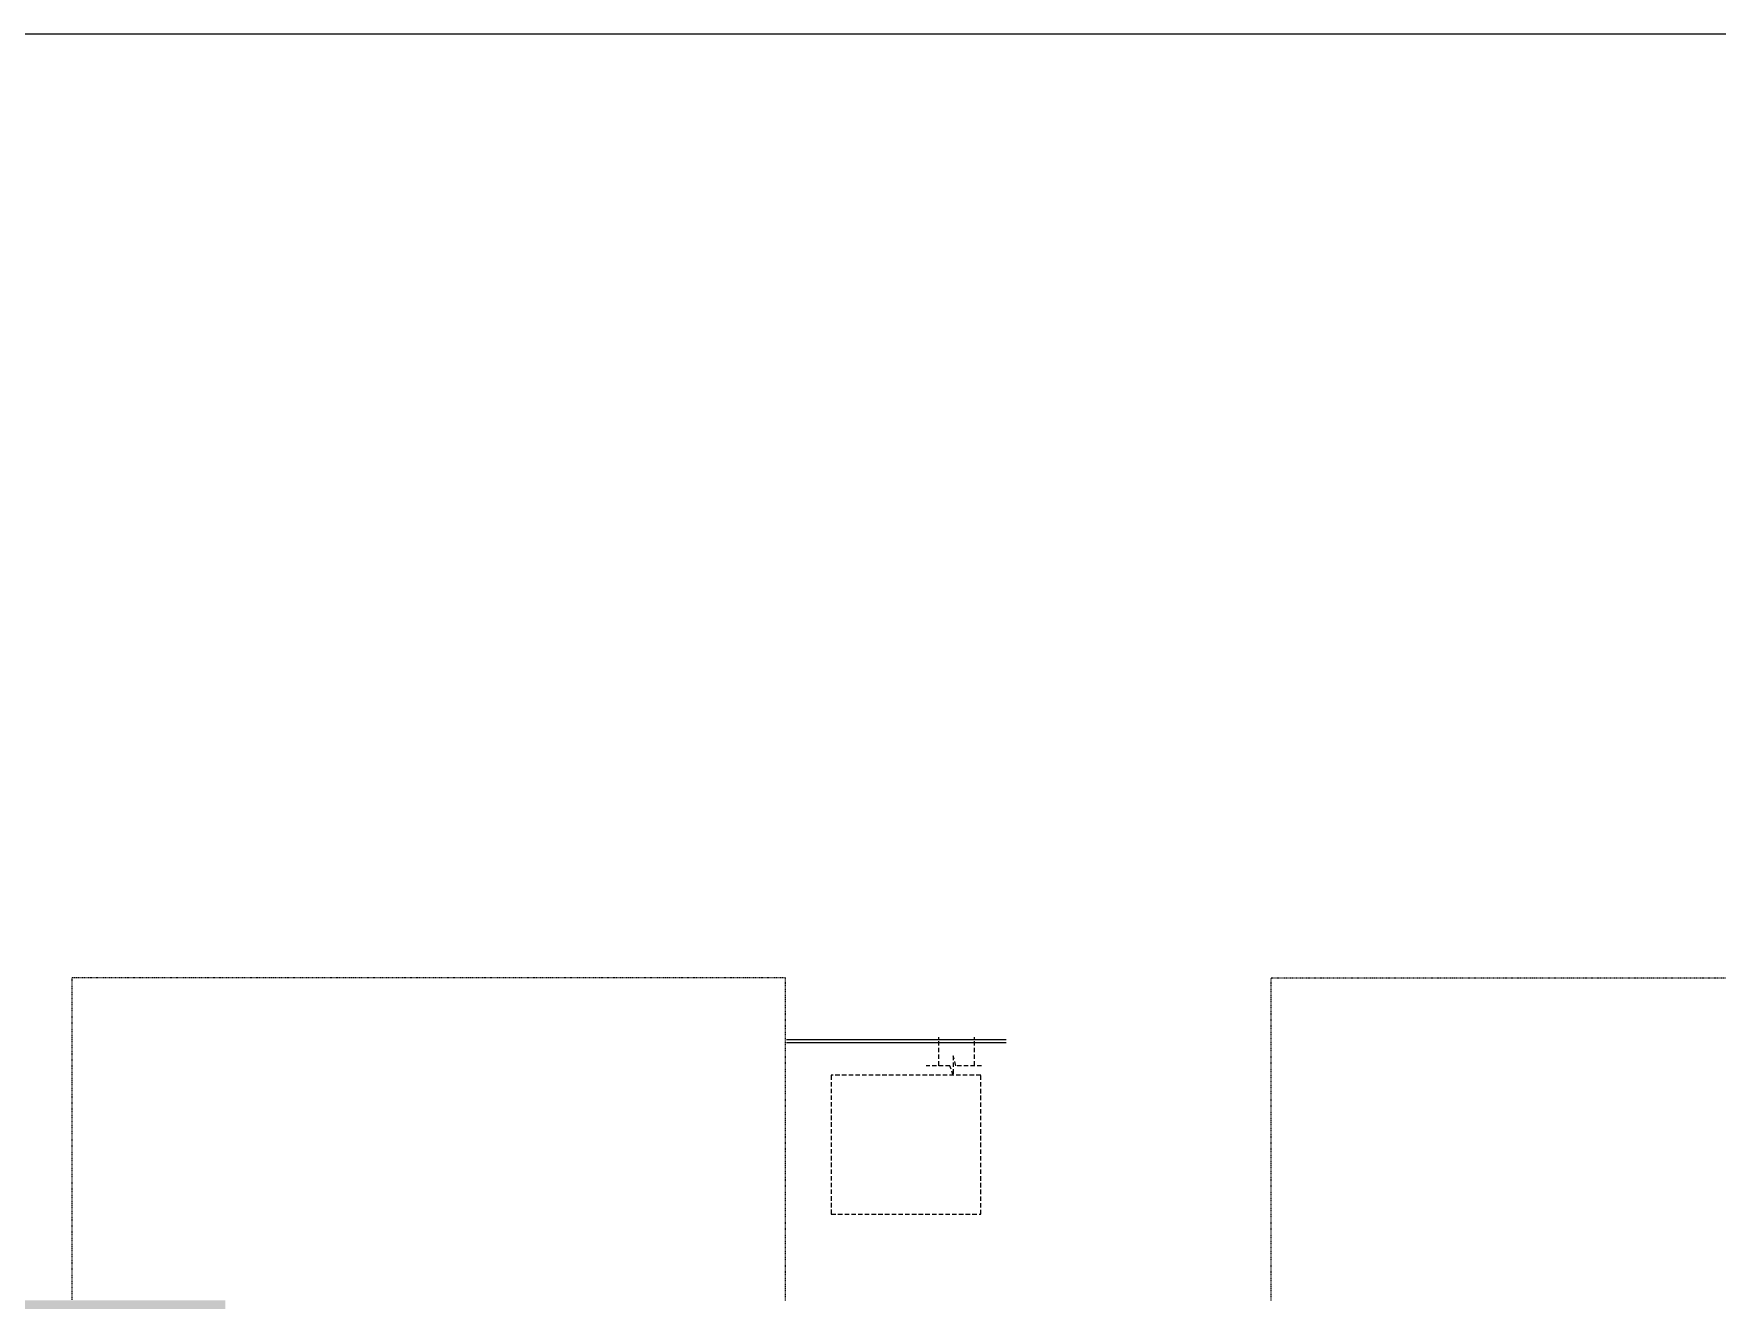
# Model space of a CAD drawing. Header units: inches. Extents: x 18646 to 39869, y 2287 to 7833.
# Drawn here: x 19071.4 to 19353.4, y 4548.9 to 4761 of the extents above; entities that cross this region are included whole.
import ezdxf

# ---------------------------------------------------------------- set-up
doc = ezdxf.new("R2010")
doc.units = ezdxf.units.IN
doc.header["$LTSCALE"] = 1.5
doc.header["$MEASUREMENT"] = 0
for name, pattern in [('22-016_Xref_2ND-6TH Floor Plan$0$DASHED', [0.75, 0.5, -0.25]), ('DASHED', [0.75, 0.5, -0.25]), ('HIDDEN', [0.375, 0.25, -0.125])]:
    doc.linetypes.add(name, pattern=pattern)
for name, color, linetype in [('22-016_Xref_2ND-6TH Floor Plan$0$FURNITURE-LIGHT', 252, 'DASHED'), ('22-016_Xref_2ND-6TH Floor Plan$0$MECH-HVAC', 253, 'Continuous'), ('22-016_Xref_2ND-6TH Floor Plan$0$WALL-INTERIOR', 6, 'Continuous'), ('22-016_Xref_2ND-6TH Floor Plan$0$WALL-STUD', 5, 'Continuous'), ('A-WALL', 4, 'Continuous'), ('A-WALL-EXTR', 2, 'Continuous')]:
    doc.layers.add(name, color=color, linetype=linetype)

msp = doc.modelspace()

# ---------------------------------------------------------------- hatches: boundary and pattern name
at = {"layer": 'A-WALL', "lineweight": 5, "transparency": 33554636}
h = msp.add_hatch(color=8, dxfattribs=at)
h.dxf.hatch_style = 1
h.paths.add_polyline_path([(18874.53, 4506.26), (18874.53, 4548.87), (19103.52, 4548.87), (19103.52, 4541.87), (18881.53, 4541.87), (18881.53, 4506.26)])

# ---------------------------------------------------------------- linework, layer by layer
at = {"layer": '22-016_Xref_2ND-6TH Floor Plan$0$FURNITURE-LIGHT', "lineweight": -3, "transparency": 33554636}
msp.add_lwpolyline([(19205.01, 4586.56), (19205.01, 4563.28), (19230.05, 4563.28), (19230.05, 4586.56)], close=True, dxfattribs=at)
at = {"layer": '22-016_Xref_2ND-6TH Floor Plan$0$MECH-HVAC', "linetype": '22-016_Xref_2ND-6TH Floor Plan$0$DASHED', "transparency": 33554636}
for p, q in [((19223.01, 4588.17, 0), (19223.01, 4592.92, 0)), ((19229.01, 4588.17, 0), (19229.01, 4592.92, 0))]:
    msp.add_line(p, q, dxfattribs=at)
at = {"layer": '22-016_Xref_2ND-6TH Floor Plan$0$MECH-HVAC', "linetype": '22-016_Xref_2ND-6TH Floor Plan$0$DASHED', "transparency": 33554636, "elevation": 0}
msp.add_lwpolyline([(19230.2, 4588.17), (19225.89, 4588.17), (19225.44, 4589.83), (19225.44, 4586.53), (19224.89, 4588.17), (19220.92, 4588.17)], dxfattribs=at)
at = {"layer": '22-016_Xref_2ND-6TH Floor Plan$0$WALL-INTERIOR', "transparency": 33554636}
msp.add_line((19197.53, 4592.03), (19234.28, 4592.03), dxfattribs=at)
at = {"layer": '22-016_Xref_2ND-6TH Floor Plan$0$WALL-STUD', "transparency": 33554636}
msp.add_line((19197.53, 4592.53), (19234.28, 4592.53), dxfattribs=at)
at = {"layer": 'A-WALL-EXTR', "color": 8, "linetype": 'HIDDEN', "lineweight": 5, "ltscale": 0.1, "transparency": 33554636}
for points in [[(19197.36, 4548.87), (19197.36, 4602.87), (19077.78, 4602.87), (19077.78, 4548.87)], [(19278.69, 4548.87), (19278.69, 4602.87), (19398.28, 4602.87), (19398.28, 4548.87)]]:
    msp.add_lwpolyline(points, dxfattribs=at)
at = {"layer": 'Defpoints', "color": 1, "elevation": 0.03}
msp.add_lwpolyline([(18646.06, 4761), (19833.56, 4761), (19833.56, 3099.5), (18646.06, 3099.5)], close=True, dxfattribs=at)

doc.saveas('drawing.dxf')
